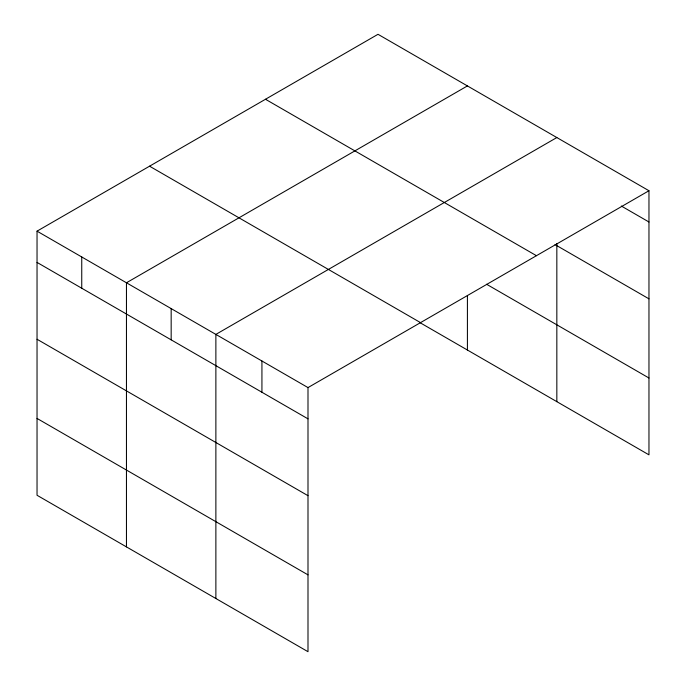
<?xml version="1.0" encoding="UTF-8"?>
<svg xmlns="http://www.w3.org/2000/svg" width="686" height="686" viewBox="0 0 686 686"><rect width="100%" height="100%" fill="white"/><g stroke="black" fill="none" stroke-linecap="round" stroke-linejoin="round"><path stroke-width="1.03" d="M648.965 190.734L378.003 34.3L37.035 231.156L37.035 495.266L307.997 651.7L307.997 387.59L648.965 190.734L648.965 454.844L419.969 322.643M467.415 85.922L126.456 282.778L126.456 546.888M556.835 137.552L215.876 334.399L215.876 598.509M621.327 206.04L648.965 221.998M555.008 244.593L648.965 298.839M265.482 99.264L536.443 255.698M486.58 284.253L648.965 378.003M149.557 166.192L420.518 322.626M37.035 231.156L307.997 387.59M37.035 262.412L307.997 418.846M37.035 339.253L307.997 495.686M37.035 418.426L307.997 574.859M556.835 243.513L556.835 401.662M467.415 295.606L467.415 350.031M261.932 360.999L261.932 392.255M171.166 308.589L171.166 339.853M81.745 256.967L81.745 288.223"/></g></svg>
